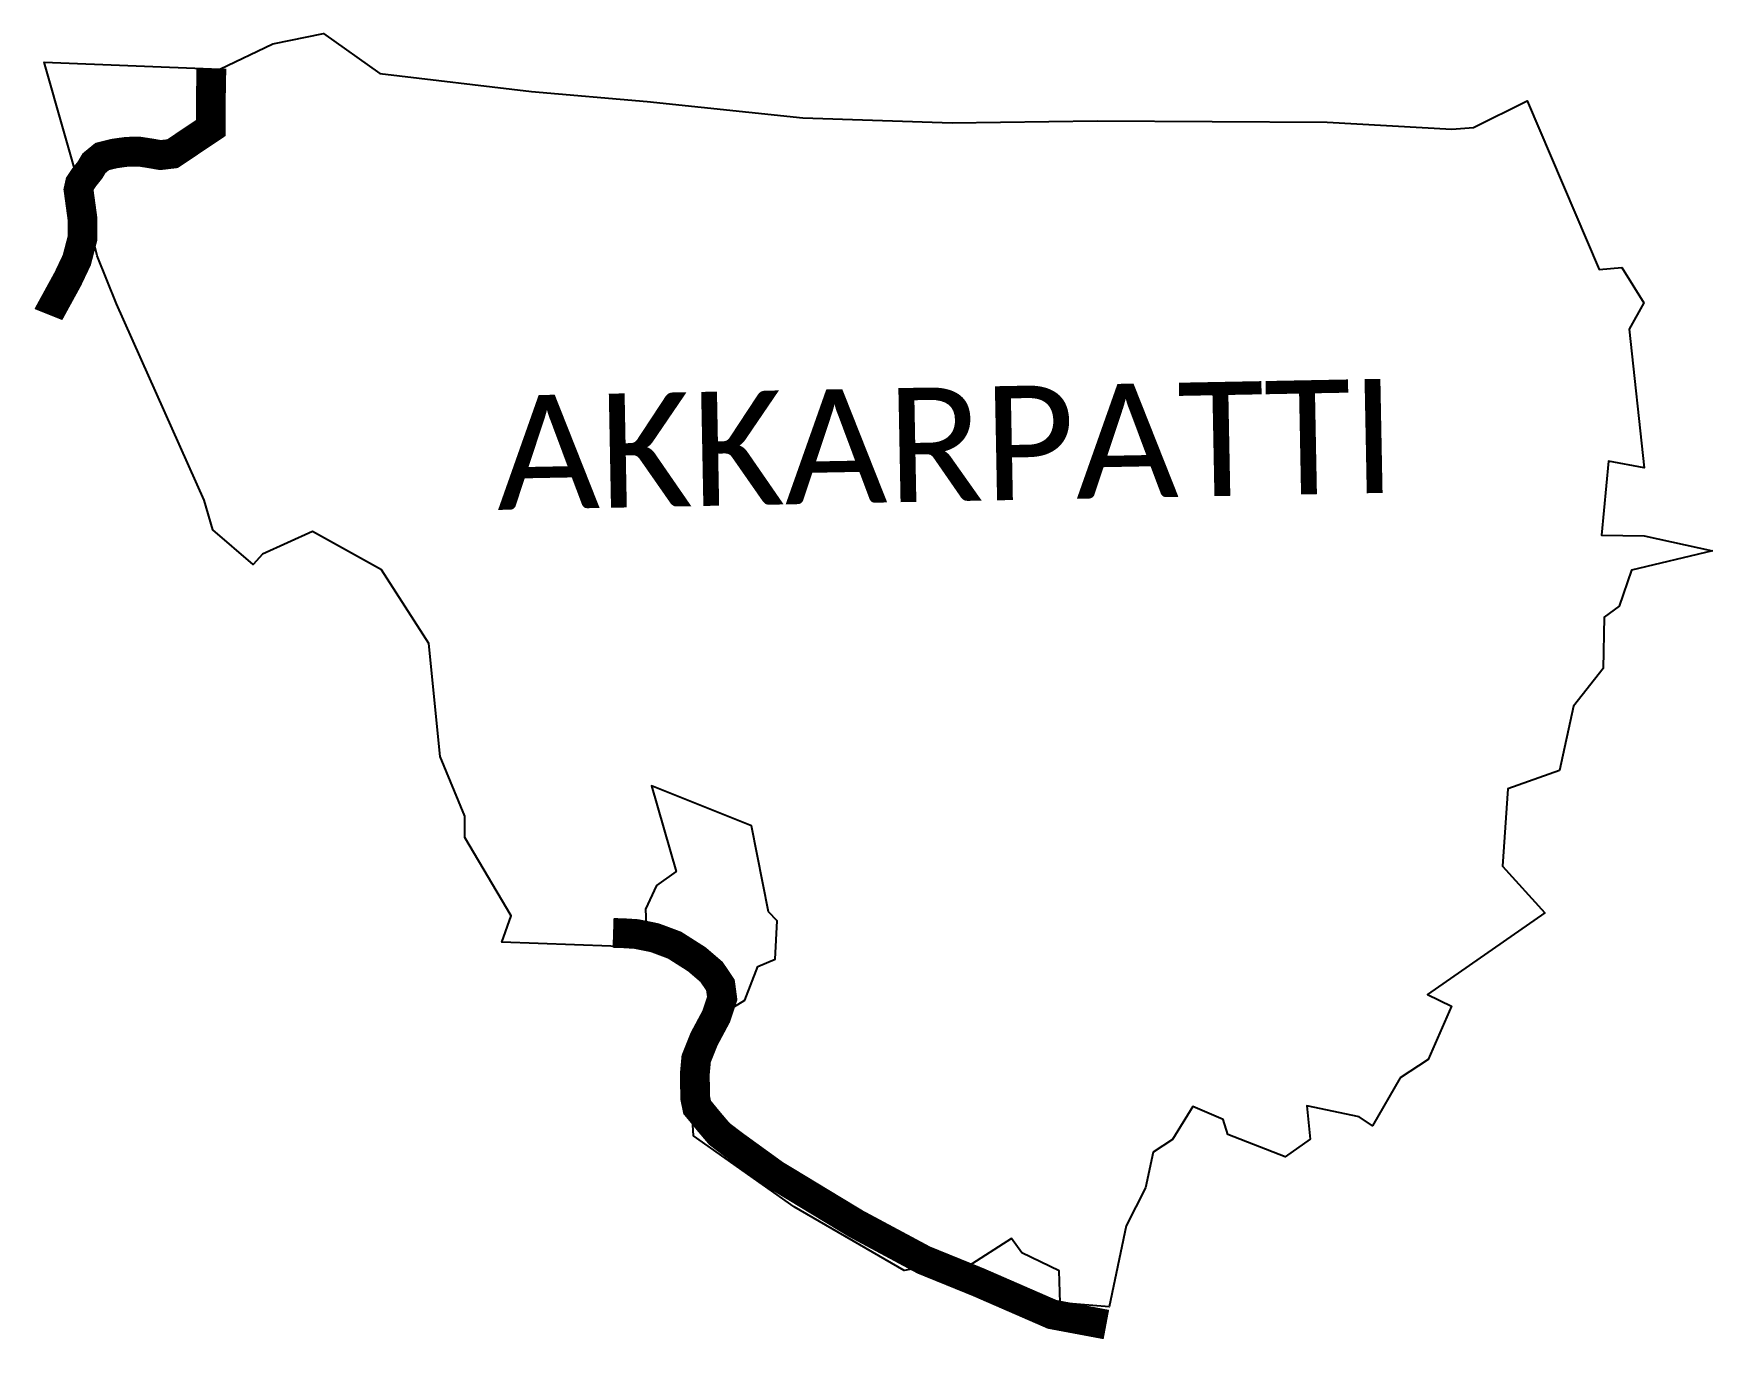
# Model space of a CAD drawing. Header units: metres. Extents: x 254184 to 257002, y 2193149 to 2195341.
import ezdxf

# ---------------------------------------------------------------- set-up
doc = ezdxf.new("R2010")
doc.units = ezdxf.units.M
for name, color, linetype in [('NATURALLY PROTECTED', 3, 'Continuous'), ('village', 4, 'Continuous'), ('VILLAGE NAME', 250, 'Continuous')]:
    doc.layers.add(name, color=color, linetype=linetype)
doc.styles.get("Standard").update_dxf_attribs({"font": 'simplex.shx'})

msp = doc.modelspace()

# ---------------------------------------------------------------- linework, layer by layer
at = {"layer": 'NATURALLY PROTECTED', "flags": 128}
msp.add_lwpolyline([(254482.9, 2195282.8, 50, 50, 0), (254482.1, 2195240.8, 50, 50, 0), (254481.7, 2195182.5, 50, 50, 0), (254417.6, 2195139.5, 50, 50, 0), (254402.4, 2195137.7, 50, 50, 0), (254397.4, 2195137.1, 50, 50, 0), (254380.4, 2195140.1, 50, 50, 0), (254361.4, 2195143, 50, 50, 0), (254341.4, 2195142.7, 50, 50, 0), (254319.8, 2195139.7, 50, 50, 0), (254299.6, 2195134.7, 50, 50, 0), (254285.8, 2195123.4, 50, 50, 0), (254279.1, 2195112, 50, 50, 0), (254269.3, 2195099.9, 50, 50, 0), (254262.3, 2195089.4, 50, 50, 0), (254259.9, 2195078.7, 50, 50, 0), (254266.4, 2195031.1, 50, 50, 0), (254266.4, 2194997.1, 50, 50, 0), (254257, 2194961, 50, 50, 0), (254241.9, 2194929.2, 50, 50, 0), (254210, 2194871, 50, 50, 0), (254209.4, 2194869.5, 0, 0, 0)], format="xyseb", dxfattribs=at)
at = {"layer": 'NATURALLY PROTECTED', "const_width": 50, "flags": 128}
msp.add_lwpolyline([(255157, 2193831.7), (255172.5, 2193831.2), (255175.6, 2193831.1), (255196.2, 2193829.8), (255226.9, 2193823.6), (255260.3, 2193811.1), (255290.8, 2193791.7), (255297.7, 2193787.3), (255322.3, 2193766.2), (255337.2, 2193744.1), (255340.2, 2193721.9), (255330, 2193691.3), (255310, 2193654), (255296.6, 2193620.6), (255294.2, 2193594.7), (255294.9, 2193554.9), (255298.1, 2193539.1), (255299.2, 2193537.8), (255318.4, 2193514.4), (255335.5, 2193494.3), (255359.1, 2193476.3), (255428.6, 2193426), (255469.2, 2193401.5), (255485.5, 2193391.6), (255565, 2193343.5), (255678.6, 2193282.6), (255769.9, 2193245.5), (255893.9, 2193191.5), (255985, 2193174.4)], dxfattribs=at)
at = {"layer": 'village'}
msp.add_polyline3d([(257002.1, 2194473.1, 0), (256866.2, 2194440.3, 0), (256845.5, 2194380.3, 0), (256820.6, 2194361.8, 0), (256818.7, 2194275.4, 0), (256769.2, 2194212, 0), (256745.3, 2194104.2, 0), (256658.6, 2194073.3, 0), (256649.8, 2193943.5, 0), (256721, 2193865.3, 0), (256523.8, 2193728.4, 0), (256564.1, 2193708.9, 0), (256525.3, 2193619.1, 0), (256477.8, 2193588.7, 0), (256431.6, 2193508, 0), (256409.5, 2193523.2, 0), (256321.4, 2193541.2, 0), (256327.1, 2193485.5, 0), (256285.1, 2193455.9, 0), (256188.7, 2193493.5, 0), (256181.1, 2193518.8, 0), (256130.2, 2193540.2, 0), (256096, 2193485, 0), (256063.5, 2193463.8, 0), (256050.9, 2193403.6, 0), (256018.3, 2193340.3, 0), (255989.7, 2193204, 0), (255907.7, 2193210.6, 0), (255905.8, 2193264.5, 0), (255842.9, 2193294.8, 0), (255826, 2193318.6, 0), (255752.4, 2193271.8, 0), (255661.2, 2193268.1, 0), (255645.5, 2193265.1, 0), (255460.8, 2193371.7, 0), (255291.9, 2193490.9, 0), (255288.7, 2193546.3, 0), (255310, 2193634.6, 0), (255337.1, 2193693.8, 0), (255378.3, 2193718.7, 0), (255400.2, 2193775.5, 0), (255429.3, 2193787.8, 0), (255432.2, 2193851.9, 0), (255417.8, 2193867.1, 0), (255389.2, 2194011.6, 0), (255221.7, 2194078.8, 0), (255263, 2193934.6, 0), (255229.8, 2193911, 0), (255211.6, 2193871.7, 0), (255214.1, 2193807.3, 0), (254970.6, 2193816.3, 0), (254985.9, 2193860.6, 0), (254908.3, 2193992.1, 0), (254908, 2194027.5, 0), (254866.7, 2194127.9, 0), (254847.8, 2194317.3, 0), (254768.1, 2194440.9, 0), (254652.3, 2194505.3, 0), (254568.5, 2194467.2, 0), (254553.2, 2194450.2, 0), (254485.3, 2194508.4, 0), (254471, 2194557.7, 0), (254323.7, 2194887.5, 0), (254291, 2194967.9, 0), (254269.2, 2195057.8, 0), (254202.4, 2195292.9, 0), (254497.3, 2195281.5, 0), (254586.2, 2195323.6, 0), (254671.2, 2195341.1, 0), (254765.6, 2195274.3, 0), (255020.3, 2195243.9, 0), (255214.3, 2195227, 0), (255475.3, 2195199.7, 0), (255726.1, 2195191.4, 0), (255969.6, 2195194.6, 0), (256355.3, 2195192.2, 0), (256564.6, 2195180.9, 0), (256601, 2195183.5, 0), (256691.2, 2195228.2, 0), (256812, 2194945.3, 0), (256850.1, 2194948.2, 0), (256887.2, 2194889.3, 0), (256862.3, 2194845.2, 0), (256887.7, 2194612, 0), (256827.7, 2194623.3, 0), (256816, 2194499.1, 0), (256887.5, 2194498.1, 0)], close=True, dxfattribs=at)

# ---------------------------------------------------------------- texts
at = {"layer": 'VILLAGE NAME', "insert": (254959.2, 2194733), "char_height": 191.456, "attachment_point": 1, "rotation": 1.1028}
msp.add_mtext_dynamic_manual_height_columns('{\\fCalibri|b0|i0|c0|p34;AKKARPATTI}', width=1279.793, gutter_width=957.3, heights=[0], dxfattribs=at)
msp.add_mtext_dynamic_manual_height_columns('{\\fCalibri|b0|i0|c0|p34;AKKARPATTI}', width=1279.793, gutter_width=957.3, heights=[0], dxfattribs=at)
msp.add_mtext_dynamic_manual_height_columns('{\\fCalibri|b0|i0|c0|p34;AKKARPATTI}', width=1279.793, gutter_width=957.3, heights=[0], dxfattribs=at)

doc.saveas('drawing.dxf')
